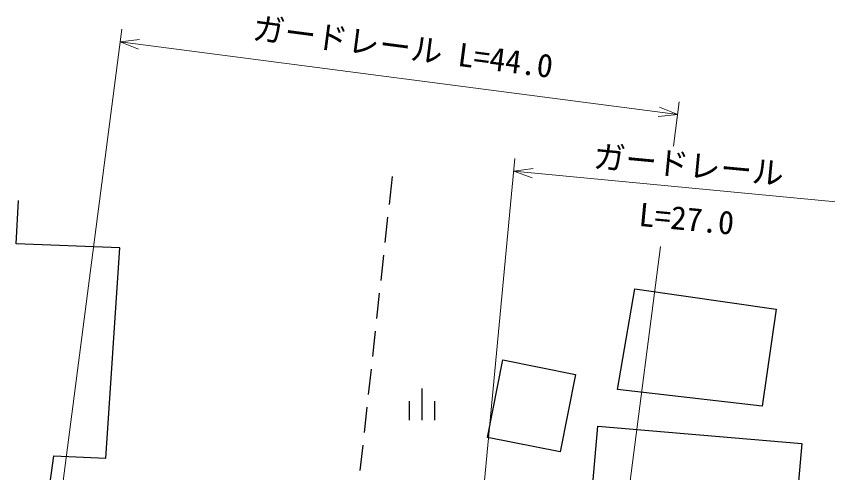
# Model space of a CAD drawing. Units: millimetres, scale not verified. Extents: x 40000 to 680000, y 20000 to 380000.
# Drawn here: x 448400 to 512116, y 298492 to 334348 of the extents above; entities that cross this region are included whole.
import ezdxf
from ezdxf.enums import TextEntityAlignment as Align

# ---------------------------------------------------------------- set-up
doc = ezdxf.new("R2010")
doc.units = ezdxf.units.MM
doc.header["$LTSCALE"] = 1000
doc.layers.add('M-BGD', color=7, linetype='Continuous', lineweight=25)
doc.layers.add('M-STR-HTXT', color=7, linetype='Continuous', lineweight=13)
doc.styles.add('ＭＳ ゴシック', font='')
doc.styles.get('ＭＳ ゴシック').set_extended_font_data('MS Gothic')

msp = doc.modelspace()

# ---------------------------------------------------------------- linework, layer by layer
at = {"layer": 'M-BGD'}
for p, q in [((477694, 319557), (477935, 321765)), ((477368, 316575), (477585, 318563)), ((477042, 313593), (477259, 315581)), ((476716, 310611), (476933, 312599)), ((476390, 307628), (476607, 309617)), ((476064, 304646), (476282, 306634)), ((480251, 305115), (480251, 302615)), ((479251, 304115), (479251, 302615)), ((481251, 304115), (481251, 302615)), ((475738, 301664), (475956, 303652)), ((475413, 298682), (475630, 300670))]:
    msp.add_line(p, q, dxfattribs=at)
msp.add_lwpolyline([(451041, 297546), (451344, 299832), (455436, 299651), (456538, 316147), (448400, 316480), (448582, 319875)], dxfattribs=at)
for points in [[(496960, 312938), (508065, 311329), (506962, 303714), (495617, 305026)], [(486600, 307350), (492309, 306218), (491103, 300139), (485395, 301270)], [(494070, 302162), (510090, 300784), (509345, 292449), (493365, 294003)]]:
    msp.add_lwpolyline(points, close=True, dxfattribs=at)
at = {"layer": 'M-STR-HTXT'}
for p, q in [((451274, 291720), (456684, 333325)), ((456555, 332333), (458091, 332511)), ((456555, 332333), (500332, 326640)), ((456555, 332333), (457994, 331768)), ((500006, 324133), (500461, 327632)), ((500332, 326640), (498892, 327205)), ((500332, 326640), (498796, 326462)), ((484763, 293733), (487553, 323165)), ((487459, 322169), (488988, 322401)), ((487459, 322169), (514382, 319617)), ((487459, 322169), (488917, 321654)), ((495050, 286027), (498982, 316260))]:
    msp.add_line(p, q, dxfattribs=at)

# ---------------------------------------------------------------- texts
at = {"layer": 'M-STR-HTXT', "style": 'ＭＳ ゴシック'}
for s, rotation, p in [('ガードレール L=44.0', 352.591, (478572, 330478)), ('ガードレール', 354.584, (501063, 321216)), (' L=27.0', 354.584, (500270, 317046))]:
    msp.add_text(s, height=1833, rotation=rotation, dxfattribs=at).set_placement(p, align=Align.BOTTOM_CENTER)

doc.saveas('drawing.dxf')
